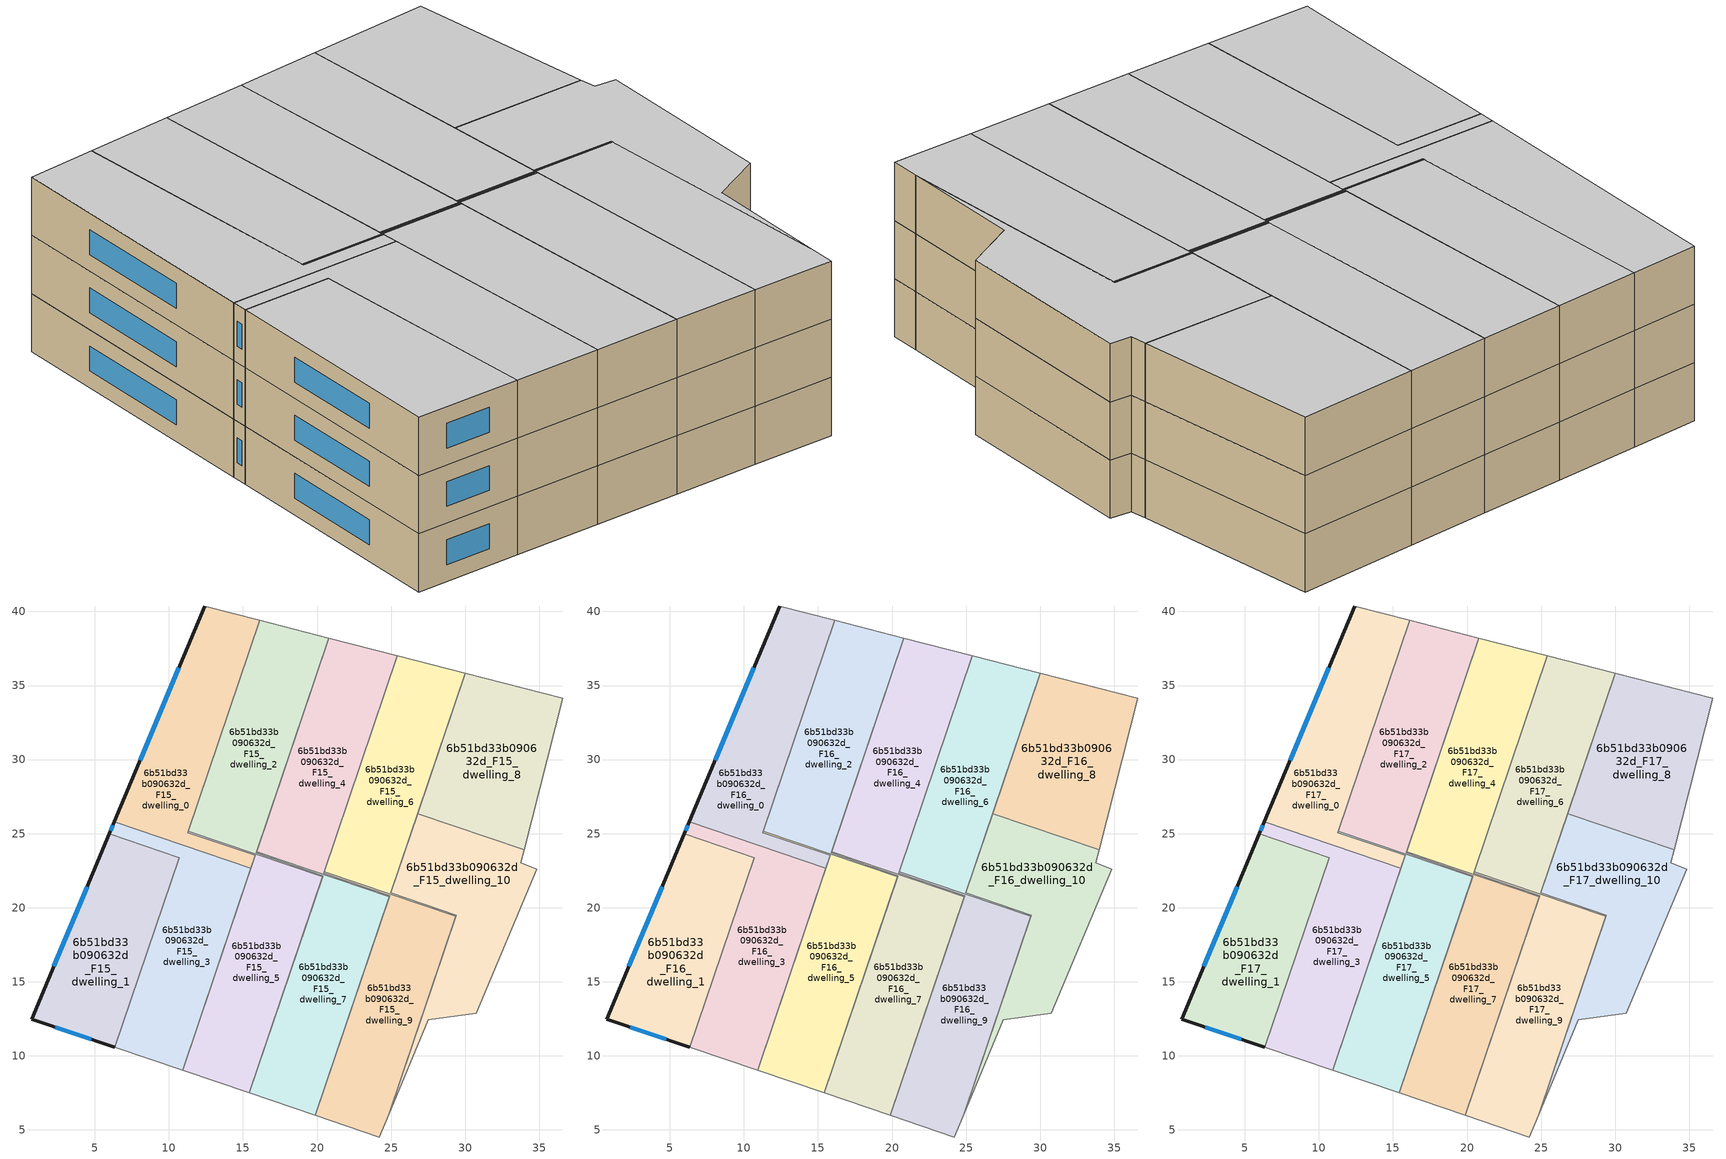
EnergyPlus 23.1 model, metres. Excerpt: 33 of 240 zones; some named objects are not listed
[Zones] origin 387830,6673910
6b51bd33b090632d_F15_dwelling_0
 floor to 6b51bd33b090632d_F14_dwelling_0 (EU_floor_Construction): 16.12,39.41 11.27,25.07 15.83,23.53 15.54,22.67 6.31,25.79 12.41,40.37 z45
 wall outside (EU_wall_Construction): 12.41,40.37 6.31,25.79 z45:48
 wall adiabatic (EU_wall_Construction): 11.27,25.07 16.12,39.41 12.41,40.37 / 15.54,22.67 15.83,23.53 z45:48
 wall to 6b51bd33b090632d_F15_dwelling_5 (EU_wall_Construction): 15.83,23.53 11.27,25.07 z45:48
 wall to 6b51bd33b090632d_F15_dwelling_3 (EU_wall_Construction): 6.31,25.79 15.54,22.67 z45:48
 window (EU_Window_Construction): 10.67,36.21 8.05,29.96 z45.86:47.14
6b51bd33b090632d_F15_dwelling_1
 floor to 6b51bd33b090632d_F14_dwelling_1 (EU_floor_Construction): 10.69,23.38 6.35,10.57 0.73,12.47 5.97,24.98 z45
 wall outside (EU_wall_Construction): 5.97,24.98 0.73,12.47 6.35,10.57 z45:48
 wall to 6b51bd33b090632d_F15_dwelling_3 (EU_wall_Construction): 6.35,10.57 10.69,23.38 5.97,24.98 z45:48
 window (EU_Window_Construction): 4.47,21.4 2.23,16.04 / 2.34,11.92 4.75,11.11 z45.86:47.14
6b51bd33b090632d_F15_dwelling_10
 floor to 6b51bd33b090632d_F14_dwelling_10 (EU_floor_Construction): 33.98,23.92 33.75,23.04 34.85,22.58 30.77,12.86 27.51,12.42 24.83,6.02 29.4,19.5 24.98,21 26.79,26.35 z45
 wall adiabatic (EU_wall_Construction): 29.4,19.5 24.83,6.02 27.51,12.42 30.77,12.86 34.85,22.58 33.75,23.04 33.98,23.92 / 26.79,26.35 24.98,21 z45:48
 wall to 6b51bd33b090632d_F15_dwelling_6 (EU_wall_Construction): 24.98,21 29.4,19.5 z45:48
 wall to 6b51bd33b090632d_F15_dwelling_8 (EU_wall_Construction): 33.98,23.92 26.79,26.35 z45:48
6b51bd33b090632d_F15_dwelling_2
 floor to 6b51bd33b090632d_F14_dwelling_2 (EU_floor_Construction): 20.8,38.21 15.89,23.7 20.4,22.17 20.37,22.08 11.29,25.16 16.12,39.41 z45
 wall adiabatic (EU_wall_Construction): 15.89,23.7 20.8,38.21 16.12,39.41 11.29,25.16 / 20.37,22.08 20.4,22.17 z45:48
 wall to 6b51bd33b090632d_F15_dwelling_7 (EU_wall_Construction): 20.4,22.17 15.89,23.7 z45:48
 wall to 6b51bd33b090632d_F15_dwelling_5 (EU_wall_Construction): 11.29,25.16 20.37,22.08 z45:48
6b51bd33b090632d_F15_dwelling_3
 floor to 6b51bd33b090632d_F14_dwelling_3 (EU_floor_Construction): 15.54,22.67 10.92,9.02 6.35,10.57 10.69,23.38 5.97,24.98 6.31,25.79 z45
 wall outside (EU_wall_Construction): 6.31,25.79 5.97,24.98 z45:48
 wall adiabatic (EU_wall_Construction): 6.35,10.57 10.92,9.02 15.54,22.67 z45:48
 window (EU_Window_Construction): 6.21,25.56 6.07,25.21 z45.86:47.14
6b51bd33b090632d_F15_dwelling_4
 floor to 6b51bd33b090632d_F14_dwelling_4 (EU_floor_Construction): 25.43,37.01 20.49,22.42 20.46,22.33 24.92,20.82 24.89,20.74 15.92,23.78 20.8,38.21 z45
 wall to 6b51bd33b090632d_F15_dwelling_6 (EU_wall_Construction): 20.49,22.42 25.43,37.01 z45:48
 wall to 6b51bd33b090632d_F15_dwelling_9 (EU_wall_Construction): 24.92,20.82 20.46,22.33 20.49,22.42 z45:48
 wall adiabatic (EU_wall_Construction): 24.89,20.74 24.92,20.82 / 25.43,37.01 20.8,38.21 15.92,23.78 z45:48
 wall to 6b51bd33b090632d_F15_dwelling_7 (EU_wall_Construction): 15.92,23.78 24.89,20.74 z45:48
6b51bd33b090632d_F15_dwelling_5
 floor to 6b51bd33b090632d_F14_dwelling_5 (EU_floor_Construction): 20.37,22.08 15.43,7.49 10.92,9.02 15.83,23.53 11.27,25.07 11.29,25.16 z45
 wall adiabatic (EU_wall_Construction): 15.83,23.53 10.92,9.02 15.43,7.49 20.37,22.08 / 11.29,25.16 11.27,25.07 z45:48
6b51bd33b090632d_F15_dwelling_6
 floor to 6b51bd33b090632d_F14_dwelling_6 (EU_floor_Construction): 30,35.83 24.98,21 29.4,19.5 29.37,19.41 20.49,22.42 25.43,37.01 z45
 wall adiabatic (EU_wall_Construction): 24.98,21 30,35.83 25.43,37.01 / 29.37,19.41 29.4,19.5 z45:48
 wall to 6b51bd33b090632d_F15_dwelling_9 (EU_wall_Construction): 20.49,22.42 29.37,19.41 z45:48
6b51bd33b090632d_F15_dwelling_7
 floor to 6b51bd33b090632d_F14_dwelling_7 (EU_floor_Construction): 24.89,20.74 19.89,5.98 15.43,7.49 20.4,22.17 15.89,23.7 15.92,23.78 z45
 wall adiabatic (EU_wall_Construction): 20.4,22.17 15.43,7.49 19.89,5.98 24.89,20.74 / 15.92,23.78 15.89,23.7 z45:48
6b51bd33b090632d_F15_dwelling_8
 floor to 6b51bd33b090632d_F14_dwelling_8 (EU_floor_Construction): 36.6,34.13 33.98,23.92 26.79,26.35 30,35.83 z45
 wall adiabatic (EU_wall_Construction): 33.98,23.92 36.6,34.13 30,35.83 26.79,26.35 z45:48
6b51bd33b090632d_F15_dwelling_9
 floor to 6b51bd33b090632d_F14_dwelling_9 (EU_floor_Construction): 29.37,19.41 24.83,6.02 24.2,4.52 19.89,5.98 24.92,20.82 20.46,22.33 20.49,22.42 z45
 wall adiabatic (EU_wall_Construction): 24.92,20.82 19.89,5.98 24.2,4.52 24.83,6.02 29.37,19.41 z45:48
6b51bd33b090632d_F16_dwelling_0
 floor to 6b51bd33b090632d_F15_dwelling_0 (EU_floor_Construction): 16.12,39.41 11.27,25.07 15.83,23.53 15.54,22.67 6.31,25.79 12.41,40.37 z48
 wall outside (EU_wall_Construction): 12.41,40.37 6.31,25.79 z48:51
 wall adiabatic (EU_wall_Construction): 11.27,25.07 16.12,39.41 12.41,40.37 / 15.54,22.67 15.83,23.53 z48:51
 wall to 6b51bd33b090632d_F16_dwelling_5 (EU_wall_Construction): 15.83,23.53 11.27,25.07 z48:51
 wall to 6b51bd33b090632d_F16_dwelling_3 (EU_wall_Construction): 6.31,25.79 15.54,22.67 z48:51
 window (EU_Window_Construction): 10.67,36.21 8.05,29.96 z48.86:50.14
6b51bd33b090632d_F16_dwelling_1
 floor to 6b51bd33b090632d_F15_dwelling_1 (EU_floor_Construction): 10.69,23.38 6.35,10.57 0.73,12.47 5.97,24.98 z48
 wall outside (EU_wall_Construction): 5.97,24.98 0.73,12.47 6.35,10.57 z48:51
 wall to 6b51bd33b090632d_F16_dwelling_3 (EU_wall_Construction): 6.35,10.57 10.69,23.38 5.97,24.98 z48:51
 window (EU_Window_Construction): 4.47,21.4 2.23,16.04 / 2.34,11.92 4.75,11.11 z48.86:50.14
6b51bd33b090632d_F16_dwelling_10
 floor to 6b51bd33b090632d_F15_dwelling_10 (EU_floor_Construction): 33.98,23.92 33.75,23.04 34.85,22.58 30.77,12.86 27.51,12.42 24.83,6.02 29.4,19.5 24.98,21 26.79,26.35 z48
 wall adiabatic (EU_wall_Construction): 29.4,19.5 24.83,6.02 27.51,12.42 30.77,12.86 34.85,22.58 33.75,23.04 33.98,23.92 / 26.79,26.35 24.98,21 z48:51
 wall to 6b51bd33b090632d_F16_dwelling_6 (EU_wall_Construction): 24.98,21 29.4,19.5 z48:51
 wall to 6b51bd33b090632d_F16_dwelling_8 (EU_wall_Construction): 33.98,23.92 26.79,26.35 z48:51
6b51bd33b090632d_F16_dwelling_2
 floor to 6b51bd33b090632d_F15_dwelling_2 (EU_floor_Construction): 20.8,38.21 15.89,23.7 20.4,22.17 20.37,22.08 11.29,25.16 16.12,39.41 z48
 wall adiabatic (EU_wall_Construction): 15.89,23.7 20.8,38.21 16.12,39.41 11.29,25.16 / 20.37,22.08 20.4,22.17 z48:51
 wall to 6b51bd33b090632d_F16_dwelling_7 (EU_wall_Construction): 20.4,22.17 15.89,23.7 z48:51
 wall to 6b51bd33b090632d_F16_dwelling_5 (EU_wall_Construction): 11.29,25.16 20.37,22.08 z48:51
6b51bd33b090632d_F16_dwelling_3
 floor to 6b51bd33b090632d_F15_dwelling_3 (EU_floor_Construction): 15.54,22.67 10.92,9.02 6.35,10.57 10.69,23.38 5.97,24.98 6.31,25.79 z48
 wall outside (EU_wall_Construction): 6.31,25.79 5.97,24.98 z48:51
 wall adiabatic (EU_wall_Construction): 6.35,10.57 10.92,9.02 15.54,22.67 z48:51
 window (EU_Window_Construction): 6.21,25.56 6.07,25.21 z48.86:50.14
6b51bd33b090632d_F16_dwelling_4
 floor to 6b51bd33b090632d_F15_dwelling_4 (EU_floor_Construction): 25.43,37.01 20.49,22.42 20.46,22.33 24.92,20.82 24.89,20.74 15.92,23.78 20.8,38.21 z48
 wall to 6b51bd33b090632d_F16_dwelling_6 (EU_wall_Construction): 20.49,22.42 25.43,37.01 z48:51
 wall to 6b51bd33b090632d_F16_dwelling_9 (EU_wall_Construction): 24.92,20.82 20.46,22.33 20.49,22.42 z48:51
 wall adiabatic (EU_wall_Construction): 24.89,20.74 24.92,20.82 / 25.43,37.01 20.8,38.21 15.92,23.78 z48:51
 wall to 6b51bd33b090632d_F16_dwelling_7 (EU_wall_Construction): 15.92,23.78 24.89,20.74 z48:51
6b51bd33b090632d_F16_dwelling_5
 floor to 6b51bd33b090632d_F15_dwelling_5 (EU_floor_Construction): 20.37,22.08 15.43,7.49 10.92,9.02 15.83,23.53 11.27,25.07 11.29,25.16 z48
 wall adiabatic (EU_wall_Construction): 15.83,23.53 10.92,9.02 15.43,7.49 20.37,22.08 / 11.29,25.16 11.27,25.07 z48:51
6b51bd33b090632d_F16_dwelling_6
 floor to 6b51bd33b090632d_F15_dwelling_6 (EU_floor_Construction): 30,35.83 24.98,21 29.4,19.5 29.37,19.41 20.49,22.42 25.43,37.01 z48
 wall adiabatic (EU_wall_Construction): 24.98,21 30,35.83 25.43,37.01 / 29.37,19.41 29.4,19.5 z48:51
 wall to 6b51bd33b090632d_F16_dwelling_9 (EU_wall_Construction): 20.49,22.42 29.37,19.41 z48:51
6b51bd33b090632d_F16_dwelling_7
 floor to 6b51bd33b090632d_F15_dwelling_7 (EU_floor_Construction): 24.89,20.74 19.89,5.98 15.43,7.49 20.4,22.17 15.89,23.7 15.92,23.78 z48
 wall adiabatic (EU_wall_Construction): 20.4,22.17 15.43,7.49 19.89,5.98 24.89,20.74 / 15.92,23.78 15.89,23.7 z48:51
6b51bd33b090632d_F16_dwelling_8
 floor to 6b51bd33b090632d_F15_dwelling_8 (EU_floor_Construction): 36.6,34.13 33.98,23.92 26.79,26.35 30,35.83 z48
 wall adiabatic (EU_wall_Construction): 33.98,23.92 36.6,34.13 30,35.83 26.79,26.35 z48:51
6b51bd33b090632d_F16_dwelling_9
 floor to 6b51bd33b090632d_F15_dwelling_9 (EU_floor_Construction): 29.37,19.41 24.83,6.02 24.2,4.52 19.89,5.98 24.92,20.82 20.46,22.33 20.49,22.42 z48
 wall adiabatic (EU_wall_Construction): 24.92,20.82 19.89,5.98 24.2,4.52 24.83,6.02 29.37,19.41 z48:51
6b51bd33b090632d_F17_dwelling_0
 floor to 6b51bd33b090632d_F16_dwelling_0 (EU_floor_Construction): 16.12,39.41 11.27,25.07 15.83,23.53 15.54,22.67 6.31,25.79 12.41,40.37 z51
 wall outside (EU_wall_Construction): 12.41,40.37 6.31,25.79 z51:54
 wall adiabatic (EU_wall_Construction): 11.27,25.07 16.12,39.41 12.41,40.37 / 15.54,22.67 15.83,23.53 z51:54
 wall to 6b51bd33b090632d_F17_dwelling_5 (EU_wall_Construction): 15.83,23.53 11.27,25.07 z51:54
 wall to 6b51bd33b090632d_F17_dwelling_3 (EU_wall_Construction): 6.31,25.79 15.54,22.67 z51:54
 window (EU_Window_Construction): 10.67,36.21 8.05,29.96 z51.86:53.14
 ceiling to 6b51bd33b090632d_F18_dwelling_0 (EU_floor_Construction): 15.54,22.67 15.83,23.53 11.27,25.07 16.12,39.41 12.41,40.37 6.31,25.79 z54
6b51bd33b090632d_F17_dwelling_1
 floor to 6b51bd33b090632d_F16_dwelling_1 (EU_floor_Construction): 10.69,23.38 6.35,10.57 0.73,12.47 5.97,24.98 z51
 wall outside (EU_wall_Construction): 5.97,24.98 0.73,12.47 6.35,10.57 z51:54
 wall to 6b51bd33b090632d_F17_dwelling_3 (EU_wall_Construction): 6.35,10.57 10.69,23.38 5.97,24.98 z51:54
 window (EU_Window_Construction): 4.47,21.4 2.23,16.04 / 2.34,11.92 4.75,11.11 z51.86:53.14
 ceiling to 6b51bd33b090632d_F18_dwelling_1 (EU_floor_Construction): 6.35,10.57 10.69,23.38 5.97,24.98 0.73,12.47 z54
6b51bd33b090632d_F17_dwelling_10
 floor to 6b51bd33b090632d_F16_dwelling_10 (EU_floor_Construction): 33.98,23.92 33.75,23.04 34.85,22.58 30.77,12.86 27.51,12.42 24.83,6.02 29.4,19.5 24.98,21 26.79,26.35 z51
 wall adiabatic (EU_wall_Construction): 29.4,19.5 24.83,6.02 27.51,12.42 30.77,12.86 34.85,22.58 33.75,23.04 33.98,23.92 / 26.79,26.35 24.98,21 z51:54
 wall to 6b51bd33b090632d_F17_dwelling_6 (EU_wall_Construction): 24.98,21 29.4,19.5 z51:54
 wall to 6b51bd33b090632d_F17_dwelling_8 (EU_wall_Construction): 33.98,23.92 26.79,26.35 z51:54
 ceiling to 6b51bd33b090632d_F18_dwelling_10 (EU_floor_Construction): 30.77,12.86 34.85,22.58 33.75,23.04 33.98,23.92 26.79,26.35 24.98,21 29.4,19.5 24.83,6.02 27.51,12.42 z54
6b51bd33b090632d_F17_dwelling_2
 floor to 6b51bd33b090632d_F16_dwelling_2 (EU_floor_Construction): 20.8,38.21 15.89,23.7 20.4,22.17 20.37,22.08 11.29,25.16 16.12,39.41 z51
 wall adiabatic (EU_wall_Construction): 15.89,23.7 20.8,38.21 16.12,39.41 11.29,25.16 / 20.37,22.08 20.4,22.17 z51:54
 wall to 6b51bd33b090632d_F17_dwelling_7 (EU_wall_Construction): 20.4,22.17 15.89,23.7 z51:54
 wall to 6b51bd33b090632d_F17_dwelling_5 (EU_wall_Construction): 11.29,25.16 20.37,22.08 z51:54
 ceiling to 6b51bd33b090632d_F18_dwelling_2 (EU_floor_Construction): 20.4,22.17 15.89,23.7 20.8,38.21 16.12,39.41 11.29,25.16 20.37,22.08 z54
6b51bd33b090632d_F17_dwelling_3
 floor to 6b51bd33b090632d_F16_dwelling_3 (EU_floor_Construction): 15.54,22.67 10.92,9.02 6.35,10.57 10.69,23.38 5.97,24.98 6.31,25.79 z51
 wall outside (EU_wall_Construction): 6.31,25.79 5.97,24.98 z51:54
 wall adiabatic (EU_wall_Construction): 6.35,10.57 10.92,9.02 15.54,22.67 z51:54
 window (EU_Window_Construction): 6.21,25.56 6.07,25.21 z51.86:53.14
 ceiling to 6b51bd33b090632d_F18_dwelling_3 (EU_floor_Construction): 10.92,9.02 15.54,22.67 6.31,25.79 5.97,24.98 10.69,23.38 6.35,10.57 z54
6b51bd33b090632d_F17_dwelling_4
 floor to 6b51bd33b090632d_F16_dwelling_4 (EU_floor_Construction): 25.43,37.01 20.49,22.42 20.46,22.33 24.92,20.82 24.89,20.74 15.92,23.78 20.8,38.21 z51
 wall to 6b51bd33b090632d_F17_dwelling_6 (EU_wall_Construction): 20.49,22.42 25.43,37.01 z51:54
 wall to 6b51bd33b090632d_F17_dwelling_9 (EU_wall_Construction): 24.92,20.82 20.46,22.33 20.49,22.42 z51:54
 wall adiabatic (EU_wall_Construction): 24.89,20.74 24.92,20.82 / 25.43,37.01 20.8,38.21 15.92,23.78 z51:54
 wall to 6b51bd33b090632d_F17_dwelling_7 (EU_wall_Construction): 15.92,23.78 24.89,20.74 z51:54
 ceiling to 6b51bd33b090632d_F18_dwelling_4 (EU_floor_Construction): 24.92,20.82 20.46,22.33 20.49,22.42 25.43,37.01 20.8,38.21 15.92,23.78 24.89,20.74 z54
6b51bd33b090632d_F17_dwelling_5
 floor to 6b51bd33b090632d_F16_dwelling_5 (EU_floor_Construction): 20.37,22.08 15.43,7.49 10.92,9.02 15.83,23.53 11.27,25.07 11.29,25.16 z51
 wall adiabatic (EU_wall_Construction): 15.83,23.53 10.92,9.02 15.43,7.49 20.37,22.08 / 11.29,25.16 11.27,25.07 z51:54
 ceiling to 6b51bd33b090632d_F18_dwelling_5 (EU_floor_Construction): 15.43,7.49 20.37,22.08 11.29,25.16 11.27,25.07 15.83,23.53 10.92,9.02 z54
6b51bd33b090632d_F17_dwelling_6
 floor to 6b51bd33b090632d_F16_dwelling_6 (EU_floor_Construction): 30,35.83 24.98,21 29.4,19.5 29.37,19.41 20.49,22.42 25.43,37.01 z51
 wall adiabatic (EU_wall_Construction): 24.98,21 30,35.83 25.43,37.01 / 29.37,19.41 29.4,19.5 z51:54
 wall to 6b51bd33b090632d_F17_dwelling_9 (EU_wall_Construction): 20.49,22.42 29.37,19.41 z51:54
 ceiling to 6b51bd33b090632d_F18_dwelling_6 (EU_floor_Construction): 29.4,19.5 24.98,21 30,35.83 25.43,37.01 20.49,22.42 29.37,19.41 z54
6b51bd33b090632d_F17_dwelling_7
 floor to 6b51bd33b090632d_F16_dwelling_7 (EU_floor_Construction): 24.89,20.74 19.89,5.98 15.43,7.49 20.4,22.17 15.89,23.7 15.92,23.78 z51
 wall adiabatic (EU_wall_Construction): 20.4,22.17 15.43,7.49 19.89,5.98 24.89,20.74 / 15.92,23.78 15.89,23.7 z51:54
 ceiling to 6b51bd33b090632d_F18_dwelling_7 (EU_floor_Construction): 19.89,5.98 24.89,20.74 15.92,23.78 15.89,23.7 20.4,22.17 15.43,7.49 z54
6b51bd33b090632d_F17_dwelling_8
 floor to 6b51bd33b090632d_F16_dwelling_8 (EU_floor_Construction): 36.6,34.13 33.98,23.92 26.79,26.35 30,35.83 z51
 wall adiabatic (EU_wall_Construction): 33.98,23.92 36.6,34.13 30,35.83 26.79,26.35 z51:54
 ceiling to 6b51bd33b090632d_F18_dwelling_8 (EU_floor_Construction): 33.98,23.92 36.6,34.13 30,35.83 26.79,26.35 z54
6b51bd33b090632d_F17_dwelling_9
 floor to 6b51bd33b090632d_F16_dwelling_9 (EU_floor_Construction): 29.37,19.41 24.83,6.02 24.2,4.52 19.89,5.98 24.92,20.82 20.46,22.33 20.49,22.42 z51
 wall adiabatic (EU_wall_Construction): 24.92,20.82 19.89,5.98 24.2,4.52 24.83,6.02 29.37,19.41 z51:54
 ceiling to 6b51bd33b090632d_F18_dwelling_9 (EU_floor_Construction): 24.83,6.02 29.37,19.41 20.49,22.42 20.46,22.33 24.92,20.82 19.89,5.98 24.2,4.52 z54
[Building]
EU S2 Campaign: North Axis=0; Terrain=City; Solar Distribution=FullExterior
[Site:Location]
Helsinki-Vantaa.AP: Latitude=60.317; Longitude=24.963; Time Zone=2; Elevation=54.6
[SizingPeriod:WeatherFileDays]
AnnualSizingPeriod: Begin Month=1; Begin Day of Month=1; End Month=12; End Day of Month=31; Day of Week for Start Day=Monday; Use Weather File Daylight Saving Period=No; Use Weather File Rain and Snow Indicators=No
[MATERIAL]
EU_InternalMass_Material: Roughness=MediumRough; Thickness=0.1; Conductivity=1; Density=1800; Specific Heat=900; Thermal Absorptance=0.9; Solar Absorptance=0.7; Visible Absorptance=0.7
[MATERIAL:NOMASS] Roughness=MediumRough; Thermal Absorptance=0.9; Solar Absorptance=0.7; Visible Absorptance=0.7
Name | Thermal Resistance
EU_wall_NoMass | 5.91765
EU_floor_NoMass | 6.2875
[WINDOWMATERIAL:SIMPLEGLAZINGSYSTEM]
EU_Window_SimpleGlazing: UFactor=0.994035; Solar Heat Gain Coefficient=0.7; Visible Transmittance=0.7
[CONSTRUCTION]
EU_wall_Construction: EU_wall_NoMass
EU_floor_Construction: EU_floor_NoMass
EU_Window_Construction: EU_Window_SimpleGlazing
EU_InternalMass_Construction: EU_InternalMass_Material
[ZONE] Type=1; Multiplier=1; Ceiling Height=autocalculate; Floor Area=autocalculate; Part of Total Floor Area=Yes
Name | Volume
6b51bd33b090632d_F15_dwelling_0; 6b51bd33b090632d_F16_dwelling_0; 6b51bd33b090632d_F17_dwelling_0 | 221.51
6b51bd33b090632d_F15_dwelling_1; 6b51bd33b090632d_F16_dwelling_1; 6b51bd33b090632d_F17_dwelling_1 | 221.535
6b51bd33b090632d_F15_dwelling_10; 6b51bd33b090632d_F16_dwelling_10; 6b51bd33b090632d_F17_dwelling_10 | 221.521
6b51bd33b090632d_F15_dwelling_2; 6b51bd33b090632d_F16_dwelling_2; 6b51bd33b090632d_F17_dwelling_2 | 221.511
6b51bd33b090632d_F15_dwelling_3; 6b51bd33b090632d_F16_dwelling_3; 6b51bd33b090632d_F17_dwelling_3; 6b51bd33b090632d_F15_dwelling_5; 6b51bd33b090632d_F16_dwelling_5; 6b51bd33b090632d_F17_dwelling_5 | 221.539
6b51bd33b090632d_F15_dwelling_4; 6b51bd33b090632d_F16_dwelling_4; 6b51bd33b090632d_F17_dwelling_4 | 221.58
6b51bd33b090632d_F15_dwelling_6; 6b51bd33b090632d_F16_dwelling_6; 6b51bd33b090632d_F17_dwelling_6 | 221.525
6b51bd33b090632d_F15_dwelling_7; 6b51bd33b090632d_F16_dwelling_7; 6b51bd33b090632d_F17_dwelling_7 | 221.512
6b51bd33b090632d_F15_dwelling_8; 6b51bd33b090632d_F16_dwelling_8; 6b51bd33b090632d_F17_dwelling_8 | 221.515
6b51bd33b090632d_F15_dwelling_9; 6b51bd33b090632d_F16_dwelling_9; 6b51bd33b090632d_F17_dwelling_9 | 221.544
[INTERNALMASS] Construction=EU_InternalMass_Construction
Name | Zone or ZoneList | Surface Area
6b51bd33b090632d_F15_dwelling_0_EU_InternalMass | 6b51bd33b090632d_F15_dwelling_0 | 73.8377
6b51bd33b090632d_F15_dwelling_1_EU_InternalMass | 6b51bd33b090632d_F15_dwelling_1 | 73.8467
6b51bd33b090632d_F15_dwelling_2_EU_InternalMass | 6b51bd33b090632d_F15_dwelling_2 | 73.8374
6b51bd33b090632d_F15_dwelling_3_EU_InternalMass | 6b51bd33b090632d_F15_dwelling_3 | 73.8473
6b51bd33b090632d_F15_dwelling_4_EU_InternalMass | 6b51bd33b090632d_F15_dwelling_4 | 73.8601
6b51bd33b090632d_F15_dwelling_5_EU_InternalMass | 6b51bd33b090632d_F15_dwelling_5 | 73.847
6b51bd33b090632d_F15_dwelling_6_EU_InternalMass | 6b51bd33b090632d_F15_dwelling_6 | 73.841
6b51bd33b090632d_F15_dwelling_7_EU_InternalMass | 6b51bd33b090632d_F15_dwelling_7 | 73.8375
6b51bd33b090632d_F15_dwelling_8_EU_InternalMass | 6b51bd33b090632d_F15_dwelling_8 | 73.8384
6b51bd33b090632d_F15_dwelling_9_EU_InternalMass | 6b51bd33b090632d_F15_dwelling_9 | 73.8476
6b51bd33b090632d_F15_dwelling_10_EU_InternalMass | 6b51bd33b090632d_F15_dwelling_10 | 73.8406
6b51bd33b090632d_F16_dwelling_0_EU_InternalMass | 6b51bd33b090632d_F16_dwelling_0 | 73.8377
6b51bd33b090632d_F16_dwelling_1_EU_InternalMass | 6b51bd33b090632d_F16_dwelling_1 | 73.8467
6b51bd33b090632d_F16_dwelling_2_EU_InternalMass | 6b51bd33b090632d_F16_dwelling_2 | 73.8374
6b51bd33b090632d_F16_dwelling_3_EU_InternalMass | 6b51bd33b090632d_F16_dwelling_3 | 73.8473
6b51bd33b090632d_F16_dwelling_4_EU_InternalMass | 6b51bd33b090632d_F16_dwelling_4 | 73.8601
6b51bd33b090632d_F16_dwelling_5_EU_InternalMass | 6b51bd33b090632d_F16_dwelling_5 | 73.847
6b51bd33b090632d_F16_dwelling_6_EU_InternalMass | 6b51bd33b090632d_F16_dwelling_6 | 73.841
6b51bd33b090632d_F16_dwelling_7_EU_InternalMass | 6b51bd33b090632d_F16_dwelling_7 | 73.8375
6b51bd33b090632d_F16_dwelling_8_EU_InternalMass | 6b51bd33b090632d_F16_dwelling_8 | 73.8384
6b51bd33b090632d_F16_dwelling_9_EU_InternalMass | 6b51bd33b090632d_F16_dwelling_9 | 73.8476
6b51bd33b090632d_F16_dwelling_10_EU_InternalMass | 6b51bd33b090632d_F16_dwelling_10 | 73.8406
6b51bd33b090632d_F17_dwelling_0_EU_InternalMass | 6b51bd33b090632d_F17_dwelling_0 | 73.8377
6b51bd33b090632d_F17_dwelling_1_EU_InternalMass | 6b51bd33b090632d_F17_dwelling_1 | 73.8467
6b51bd33b090632d_F17_dwelling_2_EU_InternalMass | 6b51bd33b090632d_F17_dwelling_2 | 73.8374
6b51bd33b090632d_F17_dwelling_3_EU_InternalMass | 6b51bd33b090632d_F17_dwelling_3 | 73.8473
6b51bd33b090632d_F17_dwelling_4_EU_InternalMass | 6b51bd33b090632d_F17_dwelling_4 | 73.8601
6b51bd33b090632d_F17_dwelling_5_EU_InternalMass | 6b51bd33b090632d_F17_dwelling_5 | 73.847
6b51bd33b090632d_F17_dwelling_6_EU_InternalMass | 6b51bd33b090632d_F17_dwelling_6 | 73.841
6b51bd33b090632d_F17_dwelling_7_EU_InternalMass | 6b51bd33b090632d_F17_dwelling_7 | 73.8375
6b51bd33b090632d_F17_dwelling_8_EU_InternalMass | 6b51bd33b090632d_F17_dwelling_8 | 73.8384
6b51bd33b090632d_F17_dwelling_9_EU_InternalMass | 6b51bd33b090632d_F17_dwelling_9 | 73.8476
6b51bd33b090632d_F17_dwelling_10_EU_InternalMass | 6b51bd33b090632d_F17_dwelling_10 | 73.8406
[OTHEREQUIPMENT] Fuel Type=Electricity; Design Level Calculation Method=Watts/Area; Power per Zone Floor Area=1; Fraction Latent=0; Fraction Radiant=0; Fraction Lost=0; Carbon Dioxide Generation Rate=0; EndUse Subcategory=EU_Step8_InternalGains
Name | Zone or ZoneList or Space or SpaceList | Schedule
EU_Step8_InternalGain_6b51bd33b090632d_F15_dwelling_0_f000 | 6b51bd33b090632d_F15_dwelling_0 | EU_Step8_GainSchedule_6b51bd33b090632d_F15_dwelling_0_f000
EU_Step8_InternalGain_6b51bd33b090632d_F15_dwelling_1_f000 | 6b51bd33b090632d_F15_dwelling_1 | EU_Step8_GainSchedule_6b51bd33b090632d_F15_dwelling_1_f000
EU_Step8_InternalGain_6b51bd33b090632d_F15_dwelling_2_f000 | 6b51bd33b090632d_F15_dwelling_2 | EU_Step8_GainSchedule_6b51bd33b090632d_F15_dwelling_2_f000
EU_Step8_InternalGain_6b51bd33b090632d_F15_dwelling_3_f000 | 6b51bd33b090632d_F15_dwelling_3 | EU_Step8_GainSchedule_6b51bd33b090632d_F15_dwelling_3_f000
EU_Step8_InternalGain_6b51bd33b090632d_F15_dwelling_4_f000 | 6b51bd33b090632d_F15_dwelling_4 | EU_Step8_GainSchedule_6b51bd33b090632d_F15_dwelling_4_f000
EU_Step8_InternalGain_6b51bd33b090632d_F15_dwelling_5_f000 | 6b51bd33b090632d_F15_dwelling_5 | EU_Step8_GainSchedule_6b51bd33b090632d_F15_dwelling_5_f000
EU_Step8_InternalGain_6b51bd33b090632d_F15_dwelling_6_f000 | 6b51bd33b090632d_F15_dwelling_6 | EU_Step8_GainSchedule_6b51bd33b090632d_F15_dwelling_6_f000
EU_Step8_InternalGain_6b51bd33b090632d_F15_dwelling_7_f000 | 6b51bd33b090632d_F15_dwelling_7 | EU_Step8_GainSchedule_6b51bd33b090632d_F15_dwelling_7_f000
EU_Step8_InternalGain_6b51bd33b090632d_F15_dwelling_8_f000 | 6b51bd33b090632d_F15_dwelling_8 | EU_Step8_GainSchedule_6b51bd33b090632d_F15_dwelling_8_f000
EU_Step8_InternalGain_6b51bd33b090632d_F15_dwelling_9_f000 | 6b51bd33b090632d_F15_dwelling_9 | EU_Step8_GainSchedule_6b51bd33b090632d_F15_dwelling_9_f000
EU_Step8_InternalGain_6b51bd33b090632d_F15_dwelling_10_f000 | 6b51bd33b090632d_F15_dwelling_10 | EU_Step8_GainSchedule_6b51bd33b090632d_F15_dwelling_10_f000
EU_Step8_InternalGain_6b51bd33b090632d_F16_dwelling_0_f000 | 6b51bd33b090632d_F16_dwelling_0 | EU_Step8_GainSchedule_6b51bd33b090632d_F16_dwelling_0_f000
EU_Step8_InternalGain_6b51bd33b090632d_F16_dwelling_1_f000 | 6b51bd33b090632d_F16_dwelling_1 | EU_Step8_GainSchedule_6b51bd33b090632d_F16_dwelling_1_f000
EU_Step8_InternalGain_6b51bd33b090632d_F16_dwelling_2_f000 | 6b51bd33b090632d_F16_dwelling_2 | EU_Step8_GainSchedule_6b51bd33b090632d_F16_dwelling_2_f000
EU_Step8_InternalGain_6b51bd33b090632d_F16_dwelling_3_f000 | 6b51bd33b090632d_F16_dwelling_3 | EU_Step8_GainSchedule_6b51bd33b090632d_F16_dwelling_3_f000
EU_Step8_InternalGain_6b51bd33b090632d_F16_dwelling_4_f000 | 6b51bd33b090632d_F16_dwelling_4 | EU_Step8_GainSchedule_6b51bd33b090632d_F16_dwelling_4_f000
EU_Step8_InternalGain_6b51bd33b090632d_F16_dwelling_5_f000 | 6b51bd33b090632d_F16_dwelling_5 | EU_Step8_GainSchedule_6b51bd33b090632d_F16_dwelling_5_f000
EU_Step8_InternalGain_6b51bd33b090632d_F16_dwelling_6_f000 | 6b51bd33b090632d_F16_dwelling_6 | EU_Step8_GainSchedule_6b51bd33b090632d_F16_dwelling_6_f000
EU_Step8_InternalGain_6b51bd33b090632d_F16_dwelling_7_f000 | 6b51bd33b090632d_F16_dwelling_7 | EU_Step8_GainSchedule_6b51bd33b090632d_F16_dwelling_7_f000
EU_Step8_InternalGain_6b51bd33b090632d_F16_dwelling_8_f000 | 6b51bd33b090632d_F16_dwelling_8 | EU_Step8_GainSchedule_6b51bd33b090632d_F16_dwelling_8_f000
EU_Step8_InternalGain_6b51bd33b090632d_F16_dwelling_9_f000 | 6b51bd33b090632d_F16_dwelling_9 | EU_Step8_GainSchedule_6b51bd33b090632d_F16_dwelling_9_f000
EU_Step8_InternalGain_6b51bd33b090632d_F16_dwelling_10_f000 | 6b51bd33b090632d_F16_dwelling_10 | EU_Step8_GainSchedule_6b51bd33b090632d_F16_dwelling_10_f000
EU_Step8_InternalGain_6b51bd33b090632d_F17_dwelling_0_f000 | 6b51bd33b090632d_F17_dwelling_0 | EU_Step8_GainSchedule_6b51bd33b090632d_F17_dwelling_0_f000
EU_Step8_InternalGain_6b51bd33b090632d_F17_dwelling_1_f000 | 6b51bd33b090632d_F17_dwelling_1 | EU_Step8_GainSchedule_6b51bd33b090632d_F17_dwelling_1_f000
EU_Step8_InternalGain_6b51bd33b090632d_F17_dwelling_2_f000 | 6b51bd33b090632d_F17_dwelling_2 | EU_Step8_GainSchedule_6b51bd33b090632d_F17_dwelling_2_f000
EU_Step8_InternalGain_6b51bd33b090632d_F17_dwelling_3_f000 | 6b51bd33b090632d_F17_dwelling_3 | EU_Step8_GainSchedule_6b51bd33b090632d_F17_dwelling_3_f000
EU_Step8_InternalGain_6b51bd33b090632d_F17_dwelling_4_f000 | 6b51bd33b090632d_F17_dwelling_4 | EU_Step8_GainSchedule_6b51bd33b090632d_F17_dwelling_4_f000
EU_Step8_InternalGain_6b51bd33b090632d_F17_dwelling_5_f000 | 6b51bd33b090632d_F17_dwelling_5 | EU_Step8_GainSchedule_6b51bd33b090632d_F17_dwelling_5_f000
EU_Step8_InternalGain_6b51bd33b090632d_F17_dwelling_6_f000 | 6b51bd33b090632d_F17_dwelling_6 | EU_Step8_GainSchedule_6b51bd33b090632d_F17_dwelling_6_f000
EU_Step8_InternalGain_6b51bd33b090632d_F17_dwelling_7_f000 | 6b51bd33b090632d_F17_dwelling_7 | EU_Step8_GainSchedule_6b51bd33b090632d_F17_dwelling_7_f000
EU_Step8_InternalGain_6b51bd33b090632d_F17_dwelling_8_f000 | 6b51bd33b090632d_F17_dwelling_8 | EU_Step8_GainSchedule_6b51bd33b090632d_F17_dwelling_8_f000
EU_Step8_InternalGain_6b51bd33b090632d_F17_dwelling_9_f000 | 6b51bd33b090632d_F17_dwelling_9 | EU_Step8_GainSchedule_6b51bd33b090632d_F17_dwelling_9_f000
EU_Step8_InternalGain_6b51bd33b090632d_F17_dwelling_10_f000 | 6b51bd33b090632d_F17_dwelling_10 | EU_Step8_GainSchedule_6b51bd33b090632d_F17_dwelling_10_f000
[ZONEVENTILATION:DESIGNFLOWRATE] Schedule=EU_AlwaysOn; Design Flow Rate Calculation Method=AirChanges/Hour; Air Changes per Hour=0.596421; Ventilation Type=Natural; Fan Pressure Rise=0; Fan Total Efficiency=1; Constant Term Coefficient=1; Temperature Term Coefficient=0; Velocity Term Coefficient=0; Velocity Squared Term Coefficient=0; Minimum Indoor Temperature=-100; Maximum Indoor Temperature=100; Delta Temperature=-100; Minimum Outdoor Temperature=-100; Maximum Outdoor Temperature=100; Maximum Wind Speed=40
Name | Zone or ZoneList or Space or SpaceList
EU_ConstantAir_6b51bd33b090632d_F15_dwelling_0 | 6b51bd33b090632d_F15_dwelling_0
EU_ConstantAir_6b51bd33b090632d_F15_dwelling_1 | 6b51bd33b090632d_F15_dwelling_1
EU_ConstantAir_6b51bd33b090632d_F15_dwelling_2 | 6b51bd33b090632d_F15_dwelling_2
EU_ConstantAir_6b51bd33b090632d_F15_dwelling_3 | 6b51bd33b090632d_F15_dwelling_3
EU_ConstantAir_6b51bd33b090632d_F15_dwelling_4 | 6b51bd33b090632d_F15_dwelling_4
EU_ConstantAir_6b51bd33b090632d_F15_dwelling_5 | 6b51bd33b090632d_F15_dwelling_5
EU_ConstantAir_6b51bd33b090632d_F15_dwelling_6 | 6b51bd33b090632d_F15_dwelling_6
EU_ConstantAir_6b51bd33b090632d_F15_dwelling_7 | 6b51bd33b090632d_F15_dwelling_7
EU_ConstantAir_6b51bd33b090632d_F15_dwelling_8 | 6b51bd33b090632d_F15_dwelling_8
EU_ConstantAir_6b51bd33b090632d_F15_dwelling_9 | 6b51bd33b090632d_F15_dwelling_9
EU_ConstantAir_6b51bd33b090632d_F15_dwelling_10 | 6b51bd33b090632d_F15_dwelling_10
EU_ConstantAir_6b51bd33b090632d_F16_dwelling_0 | 6b51bd33b090632d_F16_dwelling_0
EU_ConstantAir_6b51bd33b090632d_F16_dwelling_1 | 6b51bd33b090632d_F16_dwelling_1
EU_ConstantAir_6b51bd33b090632d_F16_dwelling_2 | 6b51bd33b090632d_F16_dwelling_2
EU_ConstantAir_6b51bd33b090632d_F16_dwelling_3 | 6b51bd33b090632d_F16_dwelling_3
EU_ConstantAir_6b51bd33b090632d_F16_dwelling_4 | 6b51bd33b090632d_F16_dwelling_4
EU_ConstantAir_6b51bd33b090632d_F16_dwelling_5 | 6b51bd33b090632d_F16_dwelling_5
EU_ConstantAir_6b51bd33b090632d_F16_dwelling_6 | 6b51bd33b090632d_F16_dwelling_6
EU_ConstantAir_6b51bd33b090632d_F16_dwelling_7 | 6b51bd33b090632d_F16_dwelling_7
EU_ConstantAir_6b51bd33b090632d_F16_dwelling_8 | 6b51bd33b090632d_F16_dwelling_8
EU_ConstantAir_6b51bd33b090632d_F16_dwelling_9 | 6b51bd33b090632d_F16_dwelling_9
EU_ConstantAir_6b51bd33b090632d_F16_dwelling_10 | 6b51bd33b090632d_F16_dwelling_10
EU_ConstantAir_6b51bd33b090632d_F17_dwelling_0 | 6b51bd33b090632d_F17_dwelling_0
EU_ConstantAir_6b51bd33b090632d_F17_dwelling_1 | 6b51bd33b090632d_F17_dwelling_1
EU_ConstantAir_6b51bd33b090632d_F17_dwelling_2 | 6b51bd33b090632d_F17_dwelling_2
EU_ConstantAir_6b51bd33b090632d_F17_dwelling_3 | 6b51bd33b090632d_F17_dwelling_3
EU_ConstantAir_6b51bd33b090632d_F17_dwelling_4 | 6b51bd33b090632d_F17_dwelling_4
EU_ConstantAir_6b51bd33b090632d_F17_dwelling_5 | 6b51bd33b090632d_F17_dwelling_5
EU_ConstantAir_6b51bd33b090632d_F17_dwelling_6 | 6b51bd33b090632d_F17_dwelling_6
EU_ConstantAir_6b51bd33b090632d_F17_dwelling_7 | 6b51bd33b090632d_F17_dwelling_7
EU_ConstantAir_6b51bd33b090632d_F17_dwelling_8 | 6b51bd33b090632d_F17_dwelling_8
EU_ConstantAir_6b51bd33b090632d_F17_dwelling_9 | 6b51bd33b090632d_F17_dwelling_9
EU_ConstantAir_6b51bd33b090632d_F17_dwelling_10 | 6b51bd33b090632d_F17_dwelling_10
[HVACTEMPLATE:ZONE:IDEALLOADSAIRSYSTEM] System Availability Schedule=EU_AlwaysOn; Maximum Heating Supply Air Temperature=50; Minimum Cooling Supply Air Temperature=13; Maximum Heating Supply Air Humidity Ratio=0.0156; Minimum Cooling Supply Air Humidity Ratio=0.0077; Heating Limit=NoLimit; Cooling Limit=NoLimit; Heating Availability Schedule=EU_AlwaysOn; Cooling Availability Schedule=EU_CoolingOff; Dehumidification Control Type=ConstantSensibleHeatRatio; Cooling Sensible Heat Ratio=0.7; Dehumidification Setpoint=60; Humidification Control Type=None; Humidification Setpoint=30; Outdoor Air Method=None; Outdoor Air Flow Rate per Person=0.00944; Outdoor Air Flow Rate per Zone Floor Area=0; Outdoor Air Flow Rate per Zone=0; Demand Controlled Ventilation Type=None; Outdoor Air Economizer Type=NoEconomizer; Heat Recovery Type=None; Sensible Heat Recovery Effectiveness=0.7; Latent Heat Recovery Effectiveness=0.65
Name | Template Thermostat
6b51bd33b090632d_F15_dwelling_0 | EU_HeatOnly_6b51bd33b090632d_F15_dwelling_0
6b51bd33b090632d_F15_dwelling_1 | EU_HeatOnly_6b51bd33b090632d_F15_dwelling_1
6b51bd33b090632d_F15_dwelling_2 | EU_HeatOnly_6b51bd33b090632d_F15_dwelling_2
6b51bd33b090632d_F15_dwelling_3 | EU_HeatOnly_6b51bd33b090632d_F15_dwelling_3
6b51bd33b090632d_F15_dwelling_4 | EU_HeatOnly_6b51bd33b090632d_F15_dwelling_4
6b51bd33b090632d_F15_dwelling_5 | EU_HeatOnly_6b51bd33b090632d_F15_dwelling_5
6b51bd33b090632d_F15_dwelling_6 | EU_HeatOnly_6b51bd33b090632d_F15_dwelling_6
6b51bd33b090632d_F15_dwelling_7 | EU_HeatOnly_6b51bd33b090632d_F15_dwelling_7
6b51bd33b090632d_F15_dwelling_8 | EU_HeatOnly_6b51bd33b090632d_F15_dwelling_8
6b51bd33b090632d_F15_dwelling_9 | EU_HeatOnly_6b51bd33b090632d_F15_dwelling_9
6b51bd33b090632d_F15_dwelling_10 | EU_HeatOnly_6b51bd33b090632d_F15_dwelling_10
6b51bd33b090632d_F16_dwelling_0 | EU_HeatOnly_6b51bd33b090632d_F16_dwelling_0
6b51bd33b090632d_F16_dwelling_1 | EU_HeatOnly_6b51bd33b090632d_F16_dwelling_1
6b51bd33b090632d_F16_dwelling_2 | EU_HeatOnly_6b51bd33b090632d_F16_dwelling_2
6b51bd33b090632d_F16_dwelling_3 | EU_HeatOnly_6b51bd33b090632d_F16_dwelling_3
6b51bd33b090632d_F16_dwelling_4 | EU_HeatOnly_6b51bd33b090632d_F16_dwelling_4
6b51bd33b090632d_F16_dwelling_5 | EU_HeatOnly_6b51bd33b090632d_F16_dwelling_5
6b51bd33b090632d_F16_dwelling_6 | EU_HeatOnly_6b51bd33b090632d_F16_dwelling_6
6b51bd33b090632d_F16_dwelling_7 | EU_HeatOnly_6b51bd33b090632d_F16_dwelling_7
6b51bd33b090632d_F16_dwelling_8 | EU_HeatOnly_6b51bd33b090632d_F16_dwelling_8
6b51bd33b090632d_F16_dwelling_9 | EU_HeatOnly_6b51bd33b090632d_F16_dwelling_9
6b51bd33b090632d_F16_dwelling_10 | EU_HeatOnly_6b51bd33b090632d_F16_dwelling_10
6b51bd33b090632d_F17_dwelling_0 | EU_HeatOnly_6b51bd33b090632d_F17_dwelling_0
6b51bd33b090632d_F17_dwelling_1 | EU_HeatOnly_6b51bd33b090632d_F17_dwelling_1
6b51bd33b090632d_F17_dwelling_2 | EU_HeatOnly_6b51bd33b090632d_F17_dwelling_2
6b51bd33b090632d_F17_dwelling_3 | EU_HeatOnly_6b51bd33b090632d_F17_dwelling_3
6b51bd33b090632d_F17_dwelling_4 | EU_HeatOnly_6b51bd33b090632d_F17_dwelling_4
6b51bd33b090632d_F17_dwelling_5 | EU_HeatOnly_6b51bd33b090632d_F17_dwelling_5
6b51bd33b090632d_F17_dwelling_6 | EU_HeatOnly_6b51bd33b090632d_F17_dwelling_6
6b51bd33b090632d_F17_dwelling_7 | EU_HeatOnly_6b51bd33b090632d_F17_dwelling_7
6b51bd33b090632d_F17_dwelling_8 | EU_HeatOnly_6b51bd33b090632d_F17_dwelling_8
6b51bd33b090632d_F17_dwelling_9 | EU_HeatOnly_6b51bd33b090632d_F17_dwelling_9
6b51bd33b090632d_F17_dwelling_10 | EU_HeatOnly_6b51bd33b090632d_F17_dwelling_10
[SIZING:ZONE] Zone Cooling Design Supply Air Temperature Input Method=SupplyAirTemperature; Zone Cooling Design Supply Air Temperature=13; Zone Heating Design Supply Air Temperature Input Method=SupplyAirTemperature; Zone Heating Design Supply Air Temperature=50; Zone Cooling Design Supply Air Humidity Ratio=0.008; Zone Heating Design Supply Air Humidity Ratio=0.008; Cooling Design Air Flow Method=DesignDay; Cooling Design Air Flow Rate=0; Cooling Minimum Air Flow per Zone Floor Area=0.000762; Cooling Minimum Air Flow=0; Cooling Minimum Air Flow Fraction=0.2; Heating Design Air Flow Method=DesignDay; Heating Design Air Flow Rate=0; Heating Maximum Air Flow per Zone Floor Area=0.002032; Heating Maximum Air Flow=0.141576; Heating Maximum Air Flow Fraction=0.3; Account for Dedicated Outdoor Air System=No; Dedicated Outdoor Air System Control Strategy=NeutralSupplyAir; Dedicated Outdoor Air Low Setpoint Temperature for Design=autosize; Dedicated Outdoor Air High Setpoint Temperature for Design=autosize; Zone Load Sizing Method=Sensible Load Only No Latent Load; Zone Latent Cooling Design Supply Air Humidity Ratio Input Method=HumidityRatioDifference; Zone Cooling Design Supply Air Humidity Ratio Difference=0.005; Zone Latent Heating Design Supply Air Humidity Ratio Input Method=HumidityRatioDifference; Zone Humidification Design Supply Air Humidity Ratio Difference=0.005
6b51bd33b090632d_F15_dwelling_0; 6b51bd33b090632d_F15_dwelling_1; 6b51bd33b090632d_F15_dwelling_2; 6b51bd33b090632d_F15_dwelling_3; 6b51bd33b090632d_F15_dwelling_4; 6b51bd33b090632d_F15_dwelling_5; 6b51bd33b090632d_F15_dwelling_6; 6b51bd33b090632d_F15_dwelling_7; 6b51bd33b090632d_F15_dwelling_8; 6b51bd33b090632d_F15_dwelling_9; 6b51bd33b090632d_F15_dwelling_10; 6b51bd33b090632d_F16_dwelling_0; 6b51bd33b090632d_F16_dwelling_1; 6b51bd33b090632d_F16_dwelling_2; 6b51bd33b090632d_F16_dwelling_3; 6b51bd33b090632d_F16_dwelling_4; 6b51bd33b090632d_F16_dwelling_5; 6b51bd33b090632d_F16_dwelling_6; 6b51bd33b090632d_F16_dwelling_7; 6b51bd33b090632d_F16_dwelling_8; 6b51bd33b090632d_F16_dwelling_9; 6b51bd33b090632d_F16_dwelling_10; 6b51bd33b090632d_F17_dwelling_0; 6b51bd33b090632d_F17_dwelling_1; 6b51bd33b090632d_F17_dwelling_2; 6b51bd33b090632d_F17_dwelling_3; 6b51bd33b090632d_F17_dwelling_4; 6b51bd33b090632d_F17_dwelling_5; 6b51bd33b090632d_F17_dwelling_6; 6b51bd33b090632d_F17_dwelling_7; 6b51bd33b090632d_F17_dwelling_8; 6b51bd33b090632d_F17_dwelling_9; 6b51bd33b090632d_F17_dwelling_10
[SCHEDULE:CONSTANT]
Name | Hourly Value
EU_AlwaysOn | 1
EU_CoolingOff | 0
[SCHEDULE:FILE] Column Number=1; Rows to Skip at Top=0; Number of Hours of Data=8760; Column Separator=Comma; Interpolate to Timestep=No; Minutes per Item=60; Adjust Schedule for Daylight Savings=Yes
Name | File
EU_Step8_GainSchedule_6b51bd33b090632d_F15_dwelling_0_f000 | ../../schedules/6b51bd33b090632d/6b51bd33b090632d_F15_dwelling_0_f000_gain.csv
EU_Step8_GainSchedule_6b51bd33b090632d_F15_dwelling_1_f000 | ../../schedules/6b51bd33b090632d/6b51bd33b090632d_F15_dwelling_1_f000_gain.csv
EU_Step8_GainSchedule_6b51bd33b090632d_F15_dwelling_2_f000 | ../../schedules/6b51bd33b090632d/6b51bd33b090632d_F15_dwelling_2_f000_gain.csv
EU_Step8_GainSchedule_6b51bd33b090632d_F15_dwelling_3_f000 | ../../schedules/6b51bd33b090632d/6b51bd33b090632d_F15_dwelling_3_f000_gain.csv
EU_Step8_GainSchedule_6b51bd33b090632d_F15_dwelling_4_f000 | ../../schedules/6b51bd33b090632d/6b51bd33b090632d_F15_dwelling_4_f000_gain.csv
EU_Step8_GainSchedule_6b51bd33b090632d_F15_dwelling_5_f000 | ../../schedules/6b51bd33b090632d/6b51bd33b090632d_F15_dwelling_5_f000_gain.csv
EU_Step8_GainSchedule_6b51bd33b090632d_F15_dwelling_6_f000 | ../../schedules/6b51bd33b090632d/6b51bd33b090632d_F15_dwelling_6_f000_gain.csv
EU_Step8_GainSchedule_6b51bd33b090632d_F15_dwelling_7_f000 | ../../schedules/6b51bd33b090632d/6b51bd33b090632d_F15_dwelling_7_f000_gain.csv
EU_Step8_GainSchedule_6b51bd33b090632d_F15_dwelling_8_f000 | ../../schedules/6b51bd33b090632d/6b51bd33b090632d_F15_dwelling_8_f000_gain.csv
EU_Step8_GainSchedule_6b51bd33b090632d_F15_dwelling_9_f000 | ../../schedules/6b51bd33b090632d/6b51bd33b090632d_F15_dwelling_9_f000_gain.csv
EU_Step8_GainSchedule_6b51bd33b090632d_F15_dwelling_10_f000 | ../../schedules/6b51bd33b090632d/6b51bd33b090632d_F15_dwelling_10_f000_gain.csv
EU_Step8_GainSchedule_6b51bd33b090632d_F16_dwelling_0_f000 | ../../schedules/6b51bd33b090632d/6b51bd33b090632d_F16_dwelling_0_f000_gain.csv
EU_Step8_GainSchedule_6b51bd33b090632d_F16_dwelling_1_f000 | ../../schedules/6b51bd33b090632d/6b51bd33b090632d_F16_dwelling_1_f000_gain.csv
EU_Step8_GainSchedule_6b51bd33b090632d_F16_dwelling_2_f000 | ../../schedules/6b51bd33b090632d/6b51bd33b090632d_F16_dwelling_2_f000_gain.csv
EU_Step8_GainSchedule_6b51bd33b090632d_F16_dwelling_3_f000 | ../../schedules/6b51bd33b090632d/6b51bd33b090632d_F16_dwelling_3_f000_gain.csv
EU_Step8_GainSchedule_6b51bd33b090632d_F16_dwelling_4_f000 | ../../schedules/6b51bd33b090632d/6b51bd33b090632d_F16_dwelling_4_f000_gain.csv
EU_Step8_GainSchedule_6b51bd33b090632d_F16_dwelling_5_f000 | ../../schedules/6b51bd33b090632d/6b51bd33b090632d_F16_dwelling_5_f000_gain.csv
EU_Step8_GainSchedule_6b51bd33b090632d_F16_dwelling_6_f000 | ../../schedules/6b51bd33b090632d/6b51bd33b090632d_F16_dwelling_6_f000_gain.csv
EU_Step8_GainSchedule_6b51bd33b090632d_F16_dwelling_7_f000 | ../../schedules/6b51bd33b090632d/6b51bd33b090632d_F16_dwelling_7_f000_gain.csv
EU_Step8_GainSchedule_6b51bd33b090632d_F16_dwelling_8_f000 | ../../schedules/6b51bd33b090632d/6b51bd33b090632d_F16_dwelling_8_f000_gain.csv
EU_Step8_GainSchedule_6b51bd33b090632d_F16_dwelling_9_f000 | ../../schedules/6b51bd33b090632d/6b51bd33b090632d_F16_dwelling_9_f000_gain.csv
EU_Step8_GainSchedule_6b51bd33b090632d_F16_dwelling_10_f000 | ../../schedules/6b51bd33b090632d/6b51bd33b090632d_F16_dwelling_10_f000_gain.csv
EU_Step8_GainSchedule_6b51bd33b090632d_F17_dwelling_0_f000 | ../../schedules/6b51bd33b090632d/6b51bd33b090632d_F17_dwelling_0_f000_gain.csv
EU_Step8_GainSchedule_6b51bd33b090632d_F17_dwelling_1_f000 | ../../schedules/6b51bd33b090632d/6b51bd33b090632d_F17_dwelling_1_f000_gain.csv
EU_Step8_GainSchedule_6b51bd33b090632d_F17_dwelling_2_f000 | ../../schedules/6b51bd33b090632d/6b51bd33b090632d_F17_dwelling_2_f000_gain.csv
EU_Step8_GainSchedule_6b51bd33b090632d_F17_dwelling_3_f000 | ../../schedules/6b51bd33b090632d/6b51bd33b090632d_F17_dwelling_3_f000_gain.csv
EU_Step8_GainSchedule_6b51bd33b090632d_F17_dwelling_4_f000 | ../../schedules/6b51bd33b090632d/6b51bd33b090632d_F17_dwelling_4_f000_gain.csv
EU_Step8_GainSchedule_6b51bd33b090632d_F17_dwelling_5_f000 | ../../schedules/6b51bd33b090632d/6b51bd33b090632d_F17_dwelling_5_f000_gain.csv
EU_Step8_GainSchedule_6b51bd33b090632d_F17_dwelling_6_f000 | ../../schedules/6b51bd33b090632d/6b51bd33b090632d_F17_dwelling_6_f000_gain.csv
EU_Step8_GainSchedule_6b51bd33b090632d_F17_dwelling_7_f000 | ../../schedules/6b51bd33b090632d/6b51bd33b090632d_F17_dwelling_7_f000_gain.csv
EU_Step8_GainSchedule_6b51bd33b090632d_F17_dwelling_8_f000 | ../../schedules/6b51bd33b090632d/6b51bd33b090632d_F17_dwelling_8_f000_gain.csv
EU_Step8_GainSchedule_6b51bd33b090632d_F17_dwelling_9_f000 | ../../schedules/6b51bd33b090632d/6b51bd33b090632d_F17_dwelling_9_f000_gain.csv
EU_Step8_GainSchedule_6b51bd33b090632d_F17_dwelling_10_f000 | ../../schedules/6b51bd33b090632d/6b51bd33b090632d_F17_dwelling_10_f000_gain.csv
